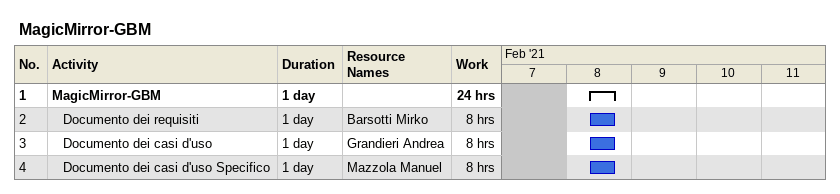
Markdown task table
MagicMirror-GBM

| ID | Level | Task | Duration | Start | Finish | Resources | Work (h) |
|---|---|---|---|---|---|---|---|
| 1 | 1 | **MagicMirror-GBM** | 1d | 2021-02-08 | 2021-02-08 |  | 24 |
| 2 | 2 | Documento dei requisiti | 1d | 2021-02-08 | 2021-02-08 | Barsotti Mirko | 8 |
| 3 | 2 | Documento dei casi d'uso | 1d | 2021-02-08 | 2021-02-08 | Grandieri Andrea | 8 |
| 4 | 2 | Documento dei casi d'uso Specifico | 1d | 2021-02-08 | 2021-02-08 | Mazzola Manuel | 8 |
